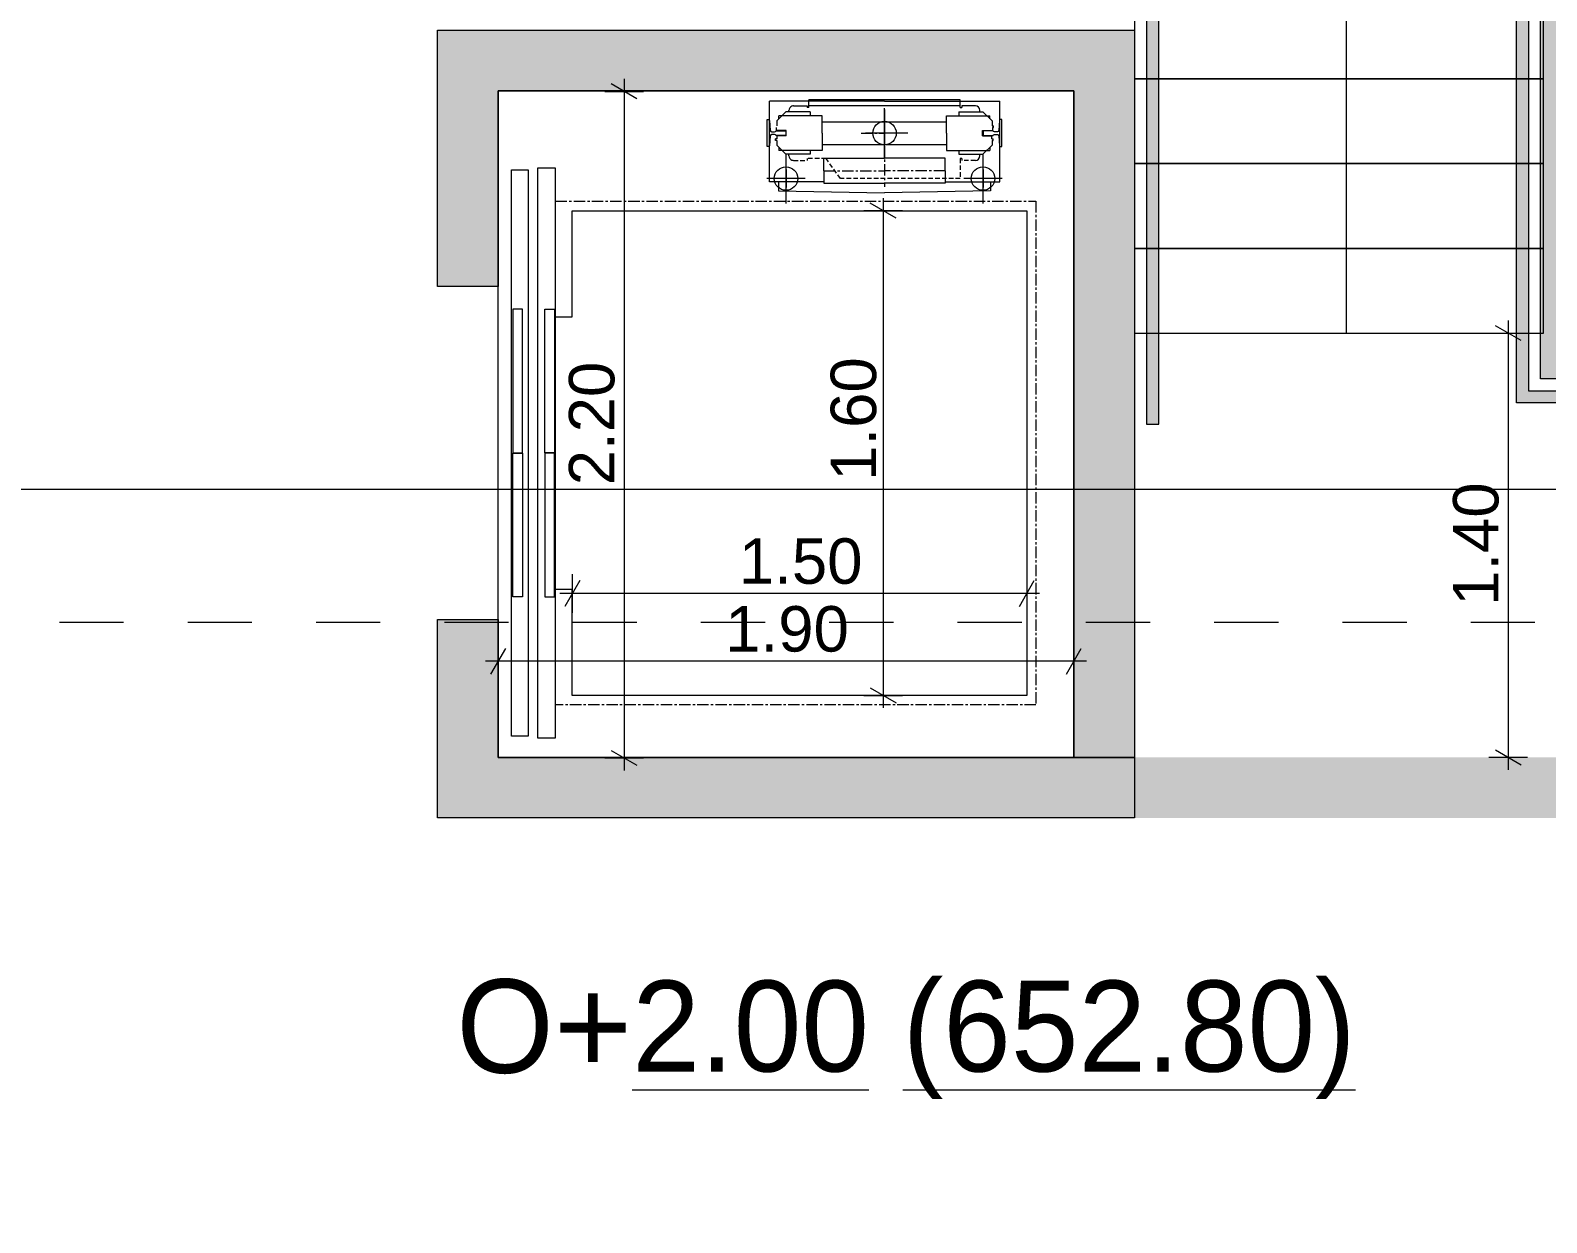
# Model space of a CAD drawing. Header units: millimetres. Extents: x 475159934 to 476245151, y 4620917055 to 4621447368.
# Drawn here: x 475283481 to 475288484, y 4620999514 to 4621003450 of the extents above; entities that cross this region are included whole.
import ezdxf

# ---------------------------------------------------------------- set-up
doc = ezdxf.new("R2010")
doc.units = ezdxf.units.MM
doc.header["$MEASUREMENT"] = 0
doc.set_wipeout_variables(frame=1)
for name, pattern in [('CENTER', [25400, 15875, -3175, 3175, -3175]), ('CENTERX2', [60, 37.5, -7.5, 7.5, -7.5]), ('Dashed', [423.333333, 211.666667, -211.666667]), ('DASHEDX2', [22.5, 15, -7.5]), ('PHANTOMX2', [75, 37.5, -7.5, 7.5, -7.5, 7.5, -7.5]), ('Wipeout_Contour', [1000, 0, -1000])]:
    doc.linetypes.add(name, pattern=pattern)
for name, color, linetype, lineweight in [('G-Anno-Nplt_Pen_No__7', 7, 'Continuous', 0), ('gegmebi_Pen_No__7_Pen_No__7', 7, 'Continuous', 0), ('New_._Pen_No__1', 1, 'Continuous', 0), ('New_0_Pen_No__250', 7, 'Continuous', 0), ('New_23-DOOR_Pen_No__250', 7, 'Continuous', 0), ('New_2D Drafting - General_Pen_No__1', 1, 'Continuous', 0), ('New_2D Drafting - General_Pen_No__250_Pen_No__7_Pen_No__154', 154, 'Continuous', 0), ('New_2D Drafting - General_Pen_No__4', 7, 'Continuous', 0), ('New_31-TM_Pen_No__250', 7, 'Continuous', 0), ('New_51-CENTER-LINE_Pen_No__250', 7, 'Continuous', 0), ('New_CAR RAIL_Pen_No__250', 7, 'Continuous', 0), ('New_shenobebi_Pen_No__1', 1, 'Continuous', 0), ('New_shenobebi_Pen_No__7', 7, 'Continuous', 0), ('zoma_Pen_No__142', 142, 'Continuous', 0), ('zoma_Pen_No__5_Pen_No__5', 5, 'Continuous', 0)]:
    doc.layers.add(name, color=color, linetype=linetype, lineweight=lineweight)
doc.layers.add('zoma', color=7, linetype='Continuous')
doc.styles.add('GENERATED_STYLE_3', font='arial.ttf')
doc.styles.add('GENERATED_STYLE_6', font='avaza.ttf')
doc.dimstyles.new('GENERATED_STYLE__24', dxfattribs={"dimtxt": 150, "dimasz": 64.421331, "dimexe": 0.18, "dimexo": 3, "dimgap": 0, "dimtad": 1, "dimlfac": 0.001, "dimzin": 0, "dimdsep": 46, "dimtxsty": 'GENERATED_STYLE_3', "dimblk": 'ARROWHEAD_2', "dimblk1": 'ARROWHEAD_2', "dimblk2": 'ARROWHEAD_2', "dimcen": 0.09, "dimclrd": 142, "dimclre": 142, "dimclrt": 142, "dimadec": 0, "dimazin": 0, "dimtfac": 1, "dimtdec": 4, "dimtmove": 2, "dimatfit": 3, "dimfxl": 1, "dimtolj": 1, "dimtzin": 0, "dimarcsym": 0})
doc.dimstyles.new('GENERATED_STYLE__25', dxfattribs={"dimtxt": 150, "dimasz": 64.421331, "dimexe": 0.18, "dimexo": 3, "dimgap": 0, "dimtad": 1, "dimtih": 1, "dimtoh": 1, "dimlfac": 0.001, "dimzin": 0, "dimdsep": 46, "dimtxsty": 'GENERATED_STYLE_3', "dimblk": 'ARROWHEAD_2', "dimblk1": 'ARROWHEAD_2', "dimblk2": 'ARROWHEAD_2', "dimcen": 0.09, "dimclrd": 142, "dimclre": 142, "dimclrt": 142, "dimadec": 0, "dimazin": 0, "dimtfac": 1, "dimtdec": 4, "dimtmove": 0, "dimatfit": 3, "dimfxl": 1, "dimtolj": 1, "dimtzin": 0, "dimarcsym": 0})
doc.dimstyles.new('GENERATED_STYLE__3', dxfattribs={"dimtxt": 200, "dimasz": 64.421331, "dimexe": 0.18, "dimexo": 3, "dimgap": 0, "dimtad": 1, "dimtih": 1, "dimtoh": 1, "dimlfac": 0.001, "dimzin": 0, "dimdsep": 46, "dimtxsty": 'GENERATED_STYLE_3', "dimblk": 'ARROWHEAD_2', "dimblk1": 'ARROWHEAD_2', "dimblk2": 'ARROWHEAD_2', "dimcen": 0.09, "dimclrd": 142, "dimclre": 142, "dimclrt": 142, "dimadec": 0, "dimazin": 0, "dimtfac": 1, "dimtdec": 4, "dimtmove": 0, "dimatfit": 3, "dimfxl": 1, "dimtolj": 1, "dimtzin": 0, "dimarcsym": 0})
doc.dimstyles.new('GENERATED_STYLE__5', dxfattribs={"dimtxt": 150, "dimasz": 64.421331, "dimexe": 0.18, "dimexo": 3, "dimgap": 0, "dimtad": 1, "dimlfac": 0.001, "dimzin": 0, "dimdsep": 46, "dimtxsty": 'GENERATED_STYLE_3', "dimblk": 'ARROWHEAD_2', "dimblk1": 'ARROWHEAD_2', "dimblk2": 'ARROWHEAD_2', "dimcen": 0.09, "dimclrd": 142, "dimclre": 142, "dimclrt": 142, "dimadec": 0, "dimazin": 0, "dimtfac": 1, "dimtdec": 4, "dimtmove": 0, "dimatfit": 3, "dimfxl": 1, "dimtolj": 1, "dimtzin": 0, "dimarcsym": 0})
doc.dimstyles.new('GENERATED_STYLE__6', dxfattribs={"dimtxt": 200, "dimasz": 64.421331, "dimexe": 0.18, "dimexo": 3, "dimgap": 0, "dimtad": 1, "dimlfac": 0.001, "dimzin": 0, "dimdsep": 46, "dimtxsty": 'GENERATED_STYLE_3', "dimblk": 'ARROWHEAD_2', "dimblk1": 'ARROWHEAD_2', "dimblk2": 'ARROWHEAD_2', "dimcen": 0.09, "dimclrd": 142, "dimclre": 142, "dimclrt": 142, "dimadec": 0, "dimazin": 0, "dimtfac": 1, "dimtdec": 4, "dimtmove": 0, "dimatfit": 3, "dimfxl": 1, "dimtolj": 1, "dimtzin": 0, "dimarcsym": 0})

# ---------------------------------------------------------------- blocks, each defined once
blk = doc.blocks.new('*D1549', base_point=(475826095.8, 4621095193.2))
at = {"layer": 'zoma_Pen_No__142', "color": 142, "linetype": 'Continuous', "lineweight": 0, "transparency": 16777216}
for p, q in [((475288293.8, 4621002450.4), (475288421, 4621002450.4)), ((475288399.8, 4621002425.9), (475288315, 4621002474.8)), ((475288357.4, 4621002491.8), (475288357.4, 4621002450.4)), ((475288357.4, 4621002450.4), (475288357.4, 4621001050.4)), ((475288293.8, 4621001050.4), (475288421, 4621001050.4)), ((475288315, 4621001074.8), (475288399.8, 4621001025.9)), ((475288357.4, 4621001050.4), (475288357.4, 4621001008.9))]:
    blk.add_line(p, q, dxfattribs=at)
at = {"layer": 'zoma_Pen_No__142', "color": 142, "lineweight": 0, "transparency": 16777216, "insert": (475288327.4, 4621001550.2), "char_height": 150, "attachment_point": 7, "rotation": 90, "style": 'GENERATED_STYLE_3'}
blk.add_mtext('\\A1;{\\pql;\\fArial|b0|i0|c204|p0;\\W1.000000;1.40}', dxfattribs=at)
blk = doc.blocks.new('ARROWHEAD_2')
at = {"color": 0, "linetype": 'Continuous', "lineweight": 0}
for p, q in [((0, 0), (-1, 0)), ((-0.378, -0.655), (0.378, 0.655))]:
    blk.add_line(p, q, dxfattribs=at)
blk = doc.blocks.new('*D1550', base_point=(475826095.8, 4621095193.2))
at = {"layer": 'zoma_Pen_No__142', "color": 142, "linetype": 'Continuous', "lineweight": 0, "transparency": 16777216}
for p, q in [((475288293.8, 4621002450.4), (475288421, 4621002450.4)), ((475288399.8, 4621002425.9), (475288315, 4621002474.8)), ((475288357.4, 4621002491.8), (475288357.4, 4621002450.4)), ((475288357.4, 4621002450.4), (475288357.4, 4621001050.4)), ((475288293.8, 4621001050.4), (475288421, 4621001050.4)), ((475288315, 4621001074.8), (475288399.8, 4621001025.9)), ((475288357.4, 4621001050.4), (475288357.4, 4621001008.9))]:
    blk.add_line(p, q, dxfattribs=at)
at = {"layer": 'zoma_Pen_No__142', "color": 142, "lineweight": 0, "transparency": 16777216, "insert": (475288327.4, 4621001550.2), "char_height": 150, "attachment_point": 7, "rotation": 90, "style": 'GENERATED_STYLE_3'}
blk.add_mtext('\\A1;{\\pql;\\fArial|b0|i0|c204|p0;\\W1.000000;1.40}', dxfattribs=at)
blk = doc.blocks.new('*D1607', base_point=(475826095.8, 4621095193.2))
at = {"layer": 'zoma_Pen_No__142', "color": 142, "linetype": 'Continuous', "lineweight": 0, "transparency": 16777216}
for p, q in [((475299242.6, 4621006265.8), (475299157.9, 4621006314.7)), ((475299200.3, 4621006290.2), (475299200.3, 4621006331.7)), ((475299263.8, 4621006290.2), (475299136.7, 4621006290.2)), ((475299200.3, 4620986935.6), (475299200.3, 4621006290.2)), ((475299263.8, 4620986935.6), (475299136.7, 4620986935.6)), ((475299157.9, 4620986960.1), (475299242.6, 4620986911.1)), ((475299200.3, 4620986894.2), (475299200.3, 4620986935.6))]:
    blk.add_line(p, q, dxfattribs=at)
at = {"layer": 'zoma_Pen_No__142', "color": 142, "lineweight": 0, "transparency": 16777216, "insert": (475299160.3, 4620996269.7), "char_height": 200, "attachment_point": 7, "rotation": 90, "style": 'GENERATED_STYLE_3'}
blk.add_mtext('\\A1;{\\pql;\\fArial|b0|i0|c204|p0;\\W1.000000;19.35}', dxfattribs=at)
blk = doc.blocks.new('*D1615', base_point=(475826095.8, 4621095193.2))
at = {"layer": 'zoma_Pen_No__142', "color": 142, "linetype": 'Continuous', "lineweight": 0, "transparency": 16777216}
for p, q in [((475298377.3, 4621001760.1), (475298462.1, 4621001711.1)), ((475298483.3, 4621001735.6), (475298356.1, 4621001735.6)), ((475298419.7, 4620996935.6), (475298419.7, 4621001735.6)), ((475298377.3, 4620996960.1), (475298462.1, 4620996911.1)), ((475298483.3, 4620996935.6), (475298356.1, 4620996935.6))]:
    blk.add_line(p, q, dxfattribs=at)
at = {"layer": 'zoma_Pen_No__142', "color": 142, "lineweight": 0, "transparency": 16777216, "char_height": 200, "attachment_point": 7, "rotation": 90, "style": 'GENERATED_STYLE_3'}
for s, insert in [('\\A1;{\\pql;\\fArial|b0|i0|c204|p0;\\W1.000000;0.40}', (475298379.7, 4621001177.3)), ('\\A1;{\\pql;\\fArial|b0|i0|c204|p0;\\W1.000000;4.80}', (475298379.7, 4620999068.7))]:
    blk.add_mtext(s, dxfattribs=dict(at, insert=insert))
blk = doc.blocks.new('*D1616', base_point=(475826095.8, 4621095193.2))
at = {"layer": 'zoma_Pen_No__142', "color": 142, "linetype": 'Continuous', "lineweight": 0, "transparency": 16777216}
for p, q in [((475298377.3, 4621002160.1), (475298462.1, 4621002111.1)), ((475298483.3, 4621002135.6), (475298356.1, 4621002135.6)), ((475298419.7, 4621001735.6), (475298419.7, 4621002135.6)), ((475298377.3, 4621001760.1), (475298462.1, 4621001711.1)), ((475298483.3, 4621001735.6), (475298356.1, 4621001735.6))]:
    blk.add_line(p, q, dxfattribs=at)
blk = doc.blocks.new('*D1617', base_point=(475826095.8, 4621095193.2))
at = {"layer": 'zoma_Pen_No__142', "color": 142, "linetype": 'Continuous', "lineweight": 0, "transparency": 16777216}
for p, q in [((475298377.3, 4621005914.7), (475298462.1, 4621005865.8)), ((475298483.3, 4621005890.2), (475298356.1, 4621005890.2)), ((475298419.7, 4621002135.6), (475298419.7, 4621005890.2)), ((475298377.3, 4621002160.1), (475298462.1, 4621002111.1)), ((475298483.3, 4621002135.6), (475298356.1, 4621002135.6))]:
    blk.add_line(p, q, dxfattribs=at)
at = {"layer": 'zoma_Pen_No__142', "color": 142, "lineweight": 0, "transparency": 16777216, "char_height": 200, "attachment_point": 7, "rotation": 90, "style": 'GENERATED_STYLE_3'}
for s, insert in [('\\A1;{\\pql;\\fArial|b0|i0|c204|p0;\\W1.000000;0.40}', (475298379.7, 4621005331.9)), ('\\A1;{\\pql;\\fArial|b0|i0|c204|p0;\\W1.000000;3.75}', (475298379.7, 4621003746))]:
    blk.add_mtext(s, dxfattribs=dict(at, insert=insert))
blk = doc.blocks.new('*D1640', base_point=(475826095.8, 4621095193.2))
at = {"layer": 'zoma_Pen_No__142', "color": 142, "linetype": 'Continuous', "lineweight": 0, "transparency": 16777216}
for p, q in [((475283329.3, 4620984310), (475283329.3, 4620984437.2)), ((475289829.3, 4620984310), (475289829.3, 4620984437.2)), ((475283353.8, 4620984416), (475283304.8, 4620984331.2)), ((475289853.8, 4620984416), (475289804.8, 4620984331.2)), ((475283329.3, 4620984373.6), (475289829.3, 4620984373.6))]:
    blk.add_line(p, q, dxfattribs=at)
at = {"layer": 'zoma_Pen_No__142', "color": 142, "lineweight": 0, "transparency": 16777216, "char_height": 200, "attachment_point": 7, "style": 'GENERATED_STYLE_3'}
for s, insert in [('\\A1;{\\pql;\\fArial|b0|i0|c204|p0;\\W1.000000;6.50}', (475286312.4, 4620984413.6)), ('\\A1;{\\pql;\\fArial|b0|i0|c204|p0;\\W1.000000;0.40}', (475289271, 4620984413.6))]:
    blk.add_mtext(s, dxfattribs=dict(at, insert=insert))
blk = doc.blocks.new('*D2006', base_point=(475826095.8, 4621095193.2))
at = {"layer": 'zoma_Pen_No__142', "color": 142, "linetype": 'Continuous', "lineweight": 0, "transparency": 16777216}
for p, q in [((475285048.8, 4621001409.8), (475284999.9, 4621001325)), ((475285024.3, 4621001431), (475285024.3, 4621001303.8)), ((475286899.9, 4621001325), (475286948.8, 4621001409.8)), ((475286924.3, 4621001431), (475286924.3, 4621001303.8)), ((475285024.3, 4621001367.4), (475284982.9, 4621001367.4)), ((475286924.3, 4621001367.4), (475285024.3, 4621001367.4)), ((475286965.8, 4621001367.4), (475286924.3, 4621001367.4))]:
    blk.add_line(p, q, dxfattribs=at)
at = {"layer": 'zoma_Pen_No__142', "color": 142, "lineweight": 0, "transparency": 16777216, "insert": (475285774.2, 4621001397.4), "char_height": 150, "attachment_point": 7, "style": 'GENERATED_STYLE_3'}
blk.add_mtext('\\A1;{\\pql;\\fArial|b0|i0|c204|p0;\\W1.000000;1.90}', dxfattribs=at)
blk = doc.blocks.new('*D2007', base_point=(475826095.8, 4621095193.2))
at = {"layer": 'zoma_Pen_No__142', "color": 142, "linetype": 'Continuous', "lineweight": 0, "transparency": 16777216}
for p, q in [((475286295.1, 4621002896.3), (475286295.1, 4621002854.9)), ((475286231.5, 4621002854.9), (475286358.7, 4621002854.9)), ((475286337.5, 4621002830.4), (475286252.7, 4621002879.3)), ((475286295.1, 4621002854.9), (475286295.1, 4621001254.9)), ((475286231.5, 4621001254.9), (475286358.7, 4621001254.9)), ((475286252.7, 4621001279.3), (475286337.5, 4621001230.4)), ((475286295.1, 4621001254.9), (475286295.1, 4621001213.4))]:
    blk.add_line(p, q, dxfattribs=at)
at = {"layer": 'zoma_Pen_No__142', "color": 142, "lineweight": 0, "transparency": 16777216, "insert": (475286274.1, 4621001963.1), "char_height": 150, "attachment_point": 7, "rotation": 90, "style": 'GENERATED_STYLE_3'}
blk.add_mtext('\\A1;{\\pql;\\fArial|b0|i0|c204|p0;\\W1.000000;1.60}', dxfattribs=at)
blk = doc.blocks.new('*D2008', base_point=(475826095.8, 4621095193.2))
at = {"layer": 'zoma_Pen_No__142', "color": 142, "linetype": 'Continuous', "lineweight": 0, "transparency": 16777216}
for p, q in [((475285269.3, 4621001654.8), (475285269.3, 4621001527.7)), ((475286769.3, 4621001654.8), (475286769.3, 4621001527.7)), ((475285293.8, 4621001633.6), (475285244.9, 4621001548.8)), ((475286744.9, 4621001548.8), (475286793.8, 4621001633.6)), ((475285269.3, 4621001591.2), (475285227.9, 4621001591.2)), ((475286769.3, 4621001591.2), (475285269.3, 4621001591.2)), ((475286810.8, 4621001591.2), (475286769.3, 4621001591.2))]:
    blk.add_line(p, q, dxfattribs=at)
at = {"layer": 'zoma_Pen_No__142', "color": 142, "lineweight": 0, "transparency": 16777216, "insert": (475285819.2, 4621001621.2), "char_height": 150, "attachment_point": 7, "style": 'GENERATED_STYLE_3'}
blk.add_mtext('\\A1;{\\pql;\\fArial|b0|i0|c204|p0;\\W1.000000;1.50}', dxfattribs=at)
blk = doc.blocks.new('*D2009', base_point=(475826095.8, 4621095193.2))
at = {"layer": 'zoma_Pen_No__142', "color": 142, "linetype": 'Continuous', "lineweight": 0, "transparency": 16777216}
for p, q in [((475285376.8, 4621003248.6), (475285504, 4621003248.6)), ((475285482.8, 4621003224.1), (475285398, 4621003273.1)), ((475285440.4, 4621003290), (475285440.4, 4621003248.6)), ((475285440.4, 4621003248.6), (475285440.4, 4621001048.6)), ((475285376.8, 4621001048.6), (475285504, 4621001048.6)), ((475285398, 4621001073.1), (475285482.8, 4621001024.1)), ((475285440.4, 4621001048.6), (475285440.4, 4621001007.1))]:
    blk.add_line(p, q, dxfattribs=at)
at = {"layer": 'zoma_Pen_No__142', "color": 142, "lineweight": 0, "transparency": 16777216, "insert": (475285410.4, 4621001948.4), "char_height": 150, "attachment_point": 7, "rotation": 90, "style": 'GENERATED_STYLE_3'}
blk.add_mtext('\\A1;{\\pql;\\fArial|b0|i0|c204|p0;\\W1.000000;2.20}', dxfattribs=at)

msp = doc.modelspace()

# ---------------------------------------------------------------- hatches: boundary and pattern name
at = {"layer": 'G-Anno-Nplt_Pen_No__7', "linetype": 'Continuous', "lineweight": 0}
msp.add_hatch(color=7, dxfattribs=at).paths.add_polyline_path([(475287124.343, 4621000850.164), (475290224.343, 4621000850.164), (475290224.343, 4621001050.164), (475287124.343, 4621001050.164)])
at = {"layer": 'New_2D Drafting - General_Pen_No__1', "linetype": 'Continuous', "lineweight": 0}
msp.add_hatch(color=1, dxfattribs=at).paths.add_polyline_path([(475287164.343, 4621002150.197), (475287204.343, 4621002150.197), (475287204.343, 4621004990.197), (475287164.343, 4621004990.197)])
h = msp.add_hatch(color=1, dxfattribs=at)
h.paths.add_polyline_path([(475288764.343, 4621002220.089), (475288384.343, 4621002220.089), (475288384.343, 4621002350.197), (475288384.343, 4621004960.104), (475288764.343, 4621004960.104)])
h.paths.add_polyline_path([(475288424.343, 4621002260.089), (475288724.343, 4621002260.089), (475288724.343, 4621004920.104), (475288424.343, 4621004920.104)], flags=0)
h = msp.add_hatch(color=1, dxfattribs=at)
h.paths.add_polyline_path([(475288684.343, 4621002300.089), (475288464.343, 4621002300.089), (475288464.343, 4621004880.104), (475288684.343, 4621004880.104)])
h.paths.add_polyline_path([(475288624.343, 4621002360.089), (475288624.343, 4621004820.104), (475288524.343, 4621004820.104), (475288524.343, 4621002360.089)], flags=0)
at = {"layer": 'New_2D Drafting - General_Pen_No__250_Pen_No__7_Pen_No__154', "linetype": 'Continuous', "lineweight": 0}
for points in [[(475287124.342, 4621001050.163), (475286924.342, 4621001050.163), (475286924.342, 4621003250.163), (475285024.342, 4621003250.163), (475285024.342, 4621002604.854), (475284824.342, 4621002604.854), (475284824.342, 4621003450.163), (475287124.342, 4621003450.163), (475287124.342, 4621003250.163)], [(475287124.342, 4621000850.163), (475286924.342, 4621000850.163), (475284824.342, 4621000850.163), (475284824.342, 4621001504.854), (475285024.342, 4621001504.854), (475285024.342, 4621001050.163), (475286924.342, 4621001050.163), (475287124.342, 4621001050.163)]]:
    msp.add_hatch(color=154, dxfattribs=at).paths.add_polyline_path(points)

# ---------------------------------------------------------------- linework, layer by layer
at = {"layer": 'gegmebi_Pen_No__7_Pen_No__7', "color": 7, "linetype": 'Continuous', "lineweight": 0, "flags": 128}
msp.add_lwpolyline([(475287824.343, 4621002450.197), (475287824.343, 4621004690.197), (475287524.343, 4621004390.197)], dxfattribs=at)
for points in [[(475288474.343, 4621003290.197), (475288474.343, 4621003570.197), (475287124.343, 4621003570.197), (475287124.343, 4621003290.197)], [(475288474.343, 4621003010.197), (475288474.343, 4621003290.197), (475287124.343, 4621003290.197), (475287124.343, 4621003010.197)], [(475288474.343, 4621002730.197), (475288474.343, 4621003010.197), (475287124.343, 4621003010.197), (475287124.343, 4621002730.197)], [(475288474.343, 4621002450.197), (475288474.343, 4621002730.197), (475287124.343, 4621002730.197), (475287124.343, 4621002450.197)]]:
    msp.add_lwpolyline(points, close=True, dxfattribs=at)
at = {"layer": 'New_0_Pen_No__250', "color": 7, "linetype": 'Continuous', "lineweight": 0}
for p, q in [((475285999.342, 4621003200.854), (475286044.342, 4621003200.854)), ((475286044.342, 4621003200.854), (475286044.342, 4621003194.854)), ((475286049.342, 4621003194.854), (475286044.342, 4621003194.854)), ((475286549.342, 4621003220.854), (475286049.342, 4621003220.854)), ((475286049.342, 4621003194.854), (475286049.342, 4621003200.854)), ((475286549.342, 4621003200.854), (475286049.342, 4621003200.854)), ((475286549.342, 4621003194.854), (475286549.342, 4621003200.854)), ((475286549.342, 4621003194.854), (475286554.342, 4621003194.854)), ((475286554.342, 4621003200.854), (475286554.342, 4621003194.854)), ((475286599.342, 4621003200.854), (475286554.342, 4621003200.854)), ((475285944.342, 4621003150.854), (475285974.342, 4621003180.854)), ((475285944.342, 4621003150.854), (475285944.342, 4621003135.354)), ((475286094.342, 4621003168.354), (475285951.342, 4621003168.354)), ((475285951.342, 4621003157.854), (475285951.342, 4621003168.354)), ((475286054.342, 4621003180.854), (475285974.342, 4621003180.854)), ((475285984.342, 4621003180.854), (475285984.342, 4621003185.854)), ((475286054.342, 4621003180.854), (475286054.342, 4621003168.354)), ((475286094.342, 4621003110.854), (475286094.342, 4621003168.354)), ((475286094.342, 4621003148.354), (475286504.342, 4621003148.354)), ((475286504.342, 4621003110.854), (475286504.342, 4621003168.354)), ((475286504.342, 4621003168.354), (475286647.342, 4621003168.354)), ((475286544.342, 4621003180.854), (475286544.342, 4621003168.354)), ((475286544.342, 4621003180.854), (475286624.342, 4621003180.854)), ((475286614.342, 4621003180.854), (475286614.342, 4621003185.854)), ((475286654.342, 4621003150.854), (475286624.342, 4621003180.854)), ((475286647.342, 4621003157.854), (475286647.342, 4621003168.354)), ((475286654.342, 4621003150.854), (475286654.342, 4621003135.354)), ((475285942.342, 4621003129.354), (475285942.342, 4621003119.354)), ((475285975.342, 4621003119.354), (475285942.342, 4621003119.354)), ((475285975.342, 4621003102.354), (475285945.342, 4621003102.354)), ((475285945.342, 4621003095.914), (475285945.342, 4621003102.354)), ((475285945.342, 4621003092.354), (475285945.342, 4621003095.914)), ((475285975.342, 4621003102.354), (475285975.342, 4621003119.354)), ((475286094.342, 4621003110.854), (475286094.342, 4621003053.354)), ((475286504.342, 4621003110.854), (475286504.342, 4621003053.354)), ((475286623.342, 4621003119.354), (475286656.342, 4621003119.354)), ((475286623.342, 4621003102.354), (475286623.342, 4621003119.354)), ((475286623.342, 4621003102.354), (475286653.342, 4621003102.354)), ((475286653.342, 4621003095.914), (475286653.342, 4621003102.354)), ((475286653.342, 4621003092.354), (475286653.342, 4621003095.914)), ((475286654.342, 4621003135.354), (475286659.342, 4621003135.354)), ((475286656.342, 4621003129.354), (475286656.342, 4621003119.354)), ((475286656.342, 4621003129.354), (475286659.342, 4621003129.354)), ((475286659.342, 4621003129.354), (475286659.342, 4621003135.354)), ((475285945.342, 4621003092.354), (475285940.342, 4621003092.354)), ((475285940.342, 4621003086.354), (475285940.342, 4621003092.354)), ((475285944.342, 4621003086.354), (475285940.342, 4621003086.354)), ((475285944.342, 4621003086.354), (475285944.342, 4621003070.854)), ((475285944.342, 4621003070.854), (475285974.342, 4621003040.854)), ((475285951.342, 4621003063.854), (475285951.342, 4621003053.354)), ((475286094.342, 4621003053.354), (475285951.342, 4621003053.354)), ((475286054.342, 4621003053.354), (475286054.342, 4621003040.854)), ((475286094.342, 4621003073.354), (475286504.342, 4621003073.354)), ((475286504.342, 4621003053.354), (475286647.342, 4621003053.354)), ((475286544.342, 4621003053.354), (475286544.342, 4621003040.854)), ((475286654.342, 4621003070.854), (475286624.342, 4621003040.854)), ((475286647.342, 4621003063.854), (475286647.342, 4621003053.354)), ((475286653.342, 4621003092.354), (475286658.342, 4621003092.354)), ((475286654.342, 4621003086.354), (475286654.342, 4621003070.854)), ((475286654.342, 4621003086.354), (475286658.342, 4621003086.354)), ((475286658.342, 4621003086.354), (475286658.342, 4621003092.354)), ((475286054.342, 4621003040.854), (475285974.342, 4621003040.854)), ((475285984.342, 4621003035.854), (475285984.342, 4621003040.854)), ((475286544.342, 4621003040.854), (475286624.342, 4621003040.854)), ((475286614.342, 4621003035.854), (475286614.342, 4621003040.854)), ((475285269.342, 4621002504.854), (475285269.342, 4621002854.854)), ((475285214.342, 4621002504.854), (475285269.342, 4621002504.854))]:
    msp.add_line(p, q, dxfattribs=at)
at = {"layer": 'New_0_Pen_No__250', "color": 7, "linetype": 'PHANTOMX2', "lineweight": 0}
for p, q in [((475286049.342, 4621003194.854), (475286049.342, 4621003220.854)), ((475286549.342, 4621003194.854), (475286549.342, 4621003220.854))]:
    msp.add_line(p, q, dxfattribs=at)
at = {"layer": 'New_0_Pen_No__250', "color": 7, "linetype": 'CENTER', "lineweight": 0}
for p, q in [((475286299.579, 4621003028.918), (475286299.579, 4621003192.789)), ((475286362.329, 4621003110.854), (475286236.829, 4621003110.854)), ((475285974.579, 4621002878.918), (475285974.579, 4621003042.789)), ((475286624.579, 4621002878.918), (475286624.579, 4621003042.789)), ((475286037.329, 4621002960.854), (475285911.829, 4621002960.854)), ((475286687.329, 4621002960.854), (475286561.829, 4621002960.854))]:
    msp.add_line(p, q, dxfattribs=at)
at = {"layer": 'New_0_Pen_No__250', "color": 7, "linetype": 'DASHEDX2', "lineweight": 0}
for p, q in [((475285999.342, 4621003020.854), (475286044.342, 4621003020.854)), ((475286107.199, 4621003026.854), (475286044.342, 4621003026.854)), ((475286044.342, 4621003026.854), (475286044.342, 4621003020.854)), ((475286154.342, 4621002960.854), (475286107.199, 4621003026.854)), ((475286549.342, 4621003026.854), (475286549.342, 4621002960.854)), ((475286554.342, 4621003026.854), (475286549.342, 4621003026.854)), ((475286554.342, 4621003026.854), (475286554.342, 4621003020.854)), ((475286599.342, 4621003020.854), (475286554.342, 4621003020.854)), ((475286549.342, 4621002960.854), (475286154.342, 4621002960.854))]:
    msp.add_line(p, q, dxfattribs=at)
at = {"layer": 'New_0_Pen_No__250', "color": 7, "linetype": 'Continuous', "lineweight": 0}
for points in [[(475286338.329, 4621003110.854, -1), (475286260.829, 4621003110.854, -1)], [(475286013.329, 4621002960.854, -1), (475285935.829, 4621002960.854, -1)], [(475286663.329, 4621002960.854, -1), (475286585.829, 4621002960.854, -1)]]:
    msp.add_lwpolyline(points, format="xyb", close=True, dxfattribs=at)
for points in [[(475286329.833, 4621003110.854), (475286269.325, 4621003110.854)], [(475286299.579, 4621003140.392), (475286299.579, 4621003081.315)], [(475286004.833, 4621002960.854), (475285944.325, 4621002960.854)], [(475285974.579, 4621002990.392), (475285974.579, 4621002931.315)], [(475286654.833, 4621002960.854), (475286594.325, 4621002960.854)], [(475286624.579, 4621002990.392), (475286624.579, 4621002931.315)], [(475285269.342, 4621002854.854), (475286769.342, 4621002854.854), (475286769.342, 4621001254.854), (475285269.342, 4621001254.854), (475285269.342, 4621001604.854), (475285214.342, 4621001604.854)]]:
    msp.add_lwpolyline(points, dxfattribs=at)
for centre, start, end in [((475285999.342, 4621003185.854), 109.471219, 180), ((475285999.342, 4621003185.854), 90, 109.471221), ((475286599.342, 4621003185.854), 0, 90), ((475285999.342, 4621003035.854), 180, 250.528781), ((475285999.342, 4621003035.854), 250.528779, 270), ((475286599.342, 4621003035.854), 270, 0)]:
    msp.add_arc(centre, 15, start, end, dxfattribs=at)
at = {"layer": 'New_23-DOOR_Pen_No__250', "color": 7, "linetype": 'Continuous', "lineweight": 0}
for points in [[(475285214.342, 4621001114.854), (475285214.342, 4621002994.854), (475285154.342, 4621002994.854), (475285154.342, 4621001114.854)], [(475285124.342, 4621002989.854), (475285124.342, 4621001119.854), (475285069.342, 4621001119.854), (475285069.342, 4621002989.854)], [(475285073.342, 4621002055.854), (475285105.342, 4621002055.854), (475285105.342, 4621002529.854), (475285073.342, 4621002529.854)], [(475285210.342, 4621002529.854), (475285210.342, 4621002055.854), (475285178.342, 4621002055.854), (475285178.342, 4621002529.854)], [(475285105.342, 4621002053.854), (475285105.342, 4621001579.854), (475285073.342, 4621001579.854), (475285073.342, 4621002053.854)], [(475285210.342, 4621001579.854), (475285210.342, 4621002053.854), (475285178.342, 4621002053.854), (475285178.342, 4621001579.854)]]:
    msp.add_lwpolyline(points, close=True, dxfattribs=at)
at = {"layer": 'New_2D Drafting - General_Pen_No__250_Pen_No__7_Pen_No__154', "color": 154, "linetype": 'Continuous', "lineweight": 0, "flags": 128}
for points in [[(475287124.342, 4621001050.163), (475286924.342, 4621001050.163), (475286924.342, 4621003250.163), (475285024.342, 4621003250.163), (475285024.342, 4621002604.854), (475284824.342, 4621002604.854), (475284824.342, 4621003450.163), (475287124.342, 4621003450.163), (475287124.342, 4621003250.163)], [(475287124.342, 4621000850.163), (475286924.342, 4621000850.163), (475284824.342, 4621000850.163), (475284824.342, 4621001504.854), (475285024.342, 4621001504.854), (475285024.342, 4621001050.163), (475286924.342, 4621001050.163), (475287124.342, 4621001050.163)]]:
    msp.add_lwpolyline(points, close=True, dxfattribs=at)
at = {"layer": 'New_2D Drafting - General_Pen_No__4', "color": 7, "linetype": 'Continuous', "lineweight": 0, "flags": 128}
for points in [[(475287164.343, 4621002150.197), (475287204.343, 4621002150.197), (475287204.343, 4621004990.197), (475287164.343, 4621004990.197)], [(475288764.343, 4621002220.089), (475288384.343, 4621002220.089), (475288384.343, 4621002350.197), (475288384.343, 4621004960.104), (475288764.343, 4621004960.104)], [(475288424.343, 4621002260.089), (475288724.343, 4621002260.089), (475288724.343, 4621004920.104), (475288424.343, 4621004920.104)], [(475288684.343, 4621002300.089), (475288464.343, 4621002300.089), (475288464.343, 4621004880.104), (475288684.343, 4621004880.104)]]:
    msp.add_lwpolyline(points, close=True, dxfattribs=at)
at = {"layer": 'New_31-TM_Pen_No__250', "color": 7, "linetype": 'Continuous', "lineweight": 0}
for p, q in [((475286299.579, 4621003215.854), (475285919.579, 4621003215.854)), ((475285919.579, 4621002950.354), (475285919.579, 4621003215.854)), ((475286299.579, 4621003215.854), (475286679.579, 4621003215.854)), ((475286679.579, 4621002950.354), (475286679.579, 4621003215.854)), ((475286099.579, 4621002986.854), (475286099.579, 4621003027.854)), ((475286099.579, 4621003027.854), (475286299.579, 4621003027.854)), ((475286499.579, 4621003027.854), (475286299.579, 4621003027.854)), ((475286499.579, 4621002986.854), (475286499.579, 4621003027.854)), ((475286099.579, 4621002950.354), (475285919.579, 4621002950.354)), ((475285950.079, 4621002950.354), (475285950.079, 4621002920.854)), ((475286099.579, 4621002986.854), (475286099.579, 4621002986.804)), ((475286099.579, 4621002986.854), (475286099.579, 4621002945.854)), ((475286099.579, 4621002945.854), (475286299.579, 4621002945.854)), ((475286499.579, 4621002945.854), (475286299.579, 4621002945.854)), ((475286499.579, 4621002986.854), (475286499.579, 4621002986.804)), ((475286499.579, 4621002986.854), (475286499.579, 4621002945.854)), ((475286499.579, 4621002950.354), (475286679.579, 4621002950.354)), ((475286649.079, 4621002950.354), (475286649.079, 4621002920.854)), ((475285950.079, 4621002920.854), (475286299.579, 4621002913.254)), ((475286649.079, 4621002920.854), (475286299.579, 4621002913.254))]:
    msp.add_line(p, q, dxfattribs=at)
at = {"layer": 'New_31-TM_Pen_No__250', "color": 7, "linetype": 'CENTERX2', "lineweight": 0}
for p, q in [((475286299.579, 4621003188.292), (475286299.579, 4621002933.938)), ((475286222.141, 4621003110.854), (475286299.579, 4621003110.854)), ((475286377.017, 4621003110.854), (475286299.579, 4621003110.854)), ((475286099.579, 4621002986.854), (475286299.579, 4621002986.854)), ((475286499.579, 4621002986.854), (475286299.579, 4621002986.854))]:
    msp.add_line(p, q, dxfattribs=at)
at = {"layer": 'New_51-CENTER-LINE_Pen_No__250', "color": 7, "linetype": 'CENTERX2', "lineweight": 0}
msp.add_lwpolyline([(475285214.342, 4621002885.854), (475286799.342, 4621002885.854), (475286799.342, 4621001223.854), (475285214.342, 4621001223.854)], dxfattribs=at)
at = {"layer": 'New_CAR RAIL_Pen_No__250', "color": 7, "linetype": 'Continuous', "lineweight": 0}
for points in [[(475285974.342, 4621003103.914), (475285973.342, 4621003102.914), (475285940.942, 4621003102.914, 0.35567502), (475285937.025, 4621003106.104), (475285926.823, 4621003106.104, 0.39334069), (475285922.833, 4621003102.39), (475285920.442, 4621003069.138, -0.39334069), (475285917.45, 4621003066.354), (475285912.342, 4621003066.354), (475285912.342, 4621003155.354), (475285917.45, 4621003155.354, -0.39334069), (475285920.442, 4621003152.569), (475285922.833, 4621003119.317, 0.39334069), (475285926.823, 4621003115.604), (475285937.025, 4621003115.604, 0.35567502), (475285940.942, 4621003118.794), (475285973.342, 4621003118.794), (475285974.342, 4621003117.794)], [(475286624.816, 4621003103.914), (475286625.816, 4621003102.914), (475286658.216, 4621003102.914, -0.35567502), (475286662.133, 4621003106.104), (475286672.335, 4621003106.104, -0.39334069), (475286676.324, 4621003102.39), (475286678.715, 4621003069.138, 0.39334069), (475286681.708, 4621003066.354), (475286686.816, 4621003066.354), (475286686.816, 4621003155.354), (475286681.708, 4621003155.354, 0.39334069), (475286678.715, 4621003152.569), (475286676.324, 4621003119.317, -0.39334069), (475286672.335, 4621003115.604), (475286662.133, 4621003115.604, -0.35567502), (475286658.216, 4621003118.794), (475286625.816, 4621003118.794), (475286624.816, 4621003117.794)]]:
    msp.add_lwpolyline(points, format="xyb", close=True, dxfattribs=at)
at = {"layer": 'New_shenobebi_Pen_No__7', "color": 7, "linetype": 'Continuous', "lineweight": 0}
msp.add_lwpolyline([(475286924.342, 4621003250.163), (475286924.342, 4621001050.163), (475285024.342, 4621001050.163), (475285024.342, 4621003250.163)], close=True, dxfattribs=at)
at = {"layer": 'zoma_Pen_No__5_Pen_No__5', "color": 5, "linetype": 'Continuous', "lineweight": 0}
msp.add_line((475229343.792, 4621001935.604), (475300771.399, 4621001935.604), dxfattribs=at)

# ---------------------------------------------------------------- dimensions: what is measured, and where the dimension line sits
at = {"layer": 'zoma', "color": 142, "linetype": 'Continuous', "lineweight": 0}
for base, p1, p2, angle, dimstyle, picture, middle in [((475299200.263, 4621006290.239), (475232908.837, 4620986935.604), (475254624.343, 4621006290.239), 90, 'GENERATED_STYLE__6', '*D1607', (475299060.263, 4620996604.749)), ((475298419.678, 4621005890.239), (475233224.343, 4621002135.604), (475254624.343, 4621005890.239), 90, 'GENERATED_STYLE__6', '*D1617', (475298279.678, 4621004004.918)), ((475285440.423, 4621001048.595), (475285415.393, 4621003248.595), (475285298.585, 4621001048.595), 270, 'GENERATED_STYLE__5', '*D2009', (475285335.423, 4621002142.592)), ((475286295.083, 4621001254.854), (475286295.083, 4621002854.854), (475286295.083, 4621001254.854), 270, 'GENERATED_STYLE__24', '*D2007', (475286199.083, 4621002157.299)), ((475288357.409, 4621001050.359), (475288357.409, 4621002450.359), (475288357.409, 4621001050.359), 270, 'GENERATED_STYLE__5', '*D1549', (475288252.409, 4621001744.356)), ((475288357.409, 4621001050.359), (475288357.409, 4621002450.359), (475288357.409, 4621001050.359), 270, 'GENERATED_STYLE__5', '*D1550', (475288252.409, 4621001744.356)), ((475298419.678, 4621002135.604), (475232908.837, 4621001735.604), (475233224.343, 4621002135.604), 90, 'GENERATED_STYLE__6', '*D1616', (475298279.678, 4621001436.183)), ((475298419.678, 4621001735.604), (475232908.837, 4620996935.606), (475232908.837, 4621001735.604), 90, 'GENERATED_STYLE__6', '*D1615', (475298279.678, 4620999327.601))]:
    dim = msp.add_linear_dim(base=base, p1=p1, p2=p2, angle=angle, dimstyle=dimstyle, dxfattribs=at)
    dim.commit()
    dim.dimension.update_dxf_attribs({"geometry": picture, "text_midpoint": middle, "dimtype": 160, "text_rotation": 90})
for base, p1, p2, picture, middle in [((475285269.342, 4621001591.228), (475286769.342, 4621001254.854), (475285269.342, 4621001577.709), '*D2008', (475286013.339, 4621001696.228)), ((475285024.342, 4621001367.397), (475286924.342, 4621001267.412), (475285024.342, 4621001267.412), '*D2006', (475285968.339, 4621001472.397))]:
    dim = msp.add_linear_dim(base=base, p1=p1, p2=p2, angle=180, dimstyle='GENERATED_STYLE__25', dxfattribs=at)
    dim.commit()
    dim.dimension.update_dxf_attribs({"geometry": picture, "text_midpoint": middle, "dimtype": 160})
dim = msp.add_linear_dim(base=(475289829.31, 4620984373.583), p1=(475283329.31, 4621001623.949), p2=(475289829.31, 4621001623.949), dimstyle='GENERATED_STYLE__3', dxfattribs=at)
dim.commit()
dim.dimension.update_dxf_attribs({"geometry": '*D1640', "text_midpoint": (475286571.306, 4620984513.583), "dimtype": 160})

# ---------------------------------------------------------------- next in the draw order: wipeouts: each hides what was drawn before it
at = {"color": 1, "linetype": 'Wipeout_Contour', "lineweight": 0, "ltscale": 23226890956.93931}
msp.add_wipeout([(475284949.982, 4620999858.994), (475287790.982, 4620999858.994), (475287790.982, 4621000394.894), (475284949.982, 4621000394.894)], dxfattribs=at).dxf.layer = 'New_._Pen_No__1'

# ---------------------------------------------------------------- next in the draw order: linework, layer by layer
at = {"layer": 'New_shenobebi_Pen_No__1', "color": 1, "linetype": 'Dashed', "lineweight": 0}
msp.add_lwpolyline([(475301569.026, 4621001495.569), (475255555.776, 4621001495.569), (475255555.776, 4620997340.933), (475228397.958, 4620997340.933)], dxfattribs=at)

# ---------------------------------------------------------------- next in the draw order: texts
at = {"layer": 'New_._Pen_No__1', "color": 1, "linetype": 'Continuous', "lineweight": 0, "insert": (475286370.482, 4621000322.23), "char_height": 308.823529, "attachment_point": 2, "style": 'GENERATED_STYLE_6'}
msp.add_mtext('\\A1;{\\pqc;\\fAvaza|b0|i0|c0|p0;\\W1.000000;O\\fArial|b0|i0|c204|p0;\\H1.029412x;\\W1.000000;+\\fAvaza|b0|i0|c0|p0;\\L\\H0.943673x;\\W1.000000;\\L2.00 (65\\fAvaza|b0|i0|c0|p0;\\W1.000000;2\\fAvaza|b0|i0|c0|p0;\\W1.000000;.\\fAvaza|b0|i0|c0|p0;\\W1.000000;8\\fAvaza|b0|i0|c0|p0;\\W1.000000;0) }', dxfattribs=at)

doc.saveas('drawing.dxf')
